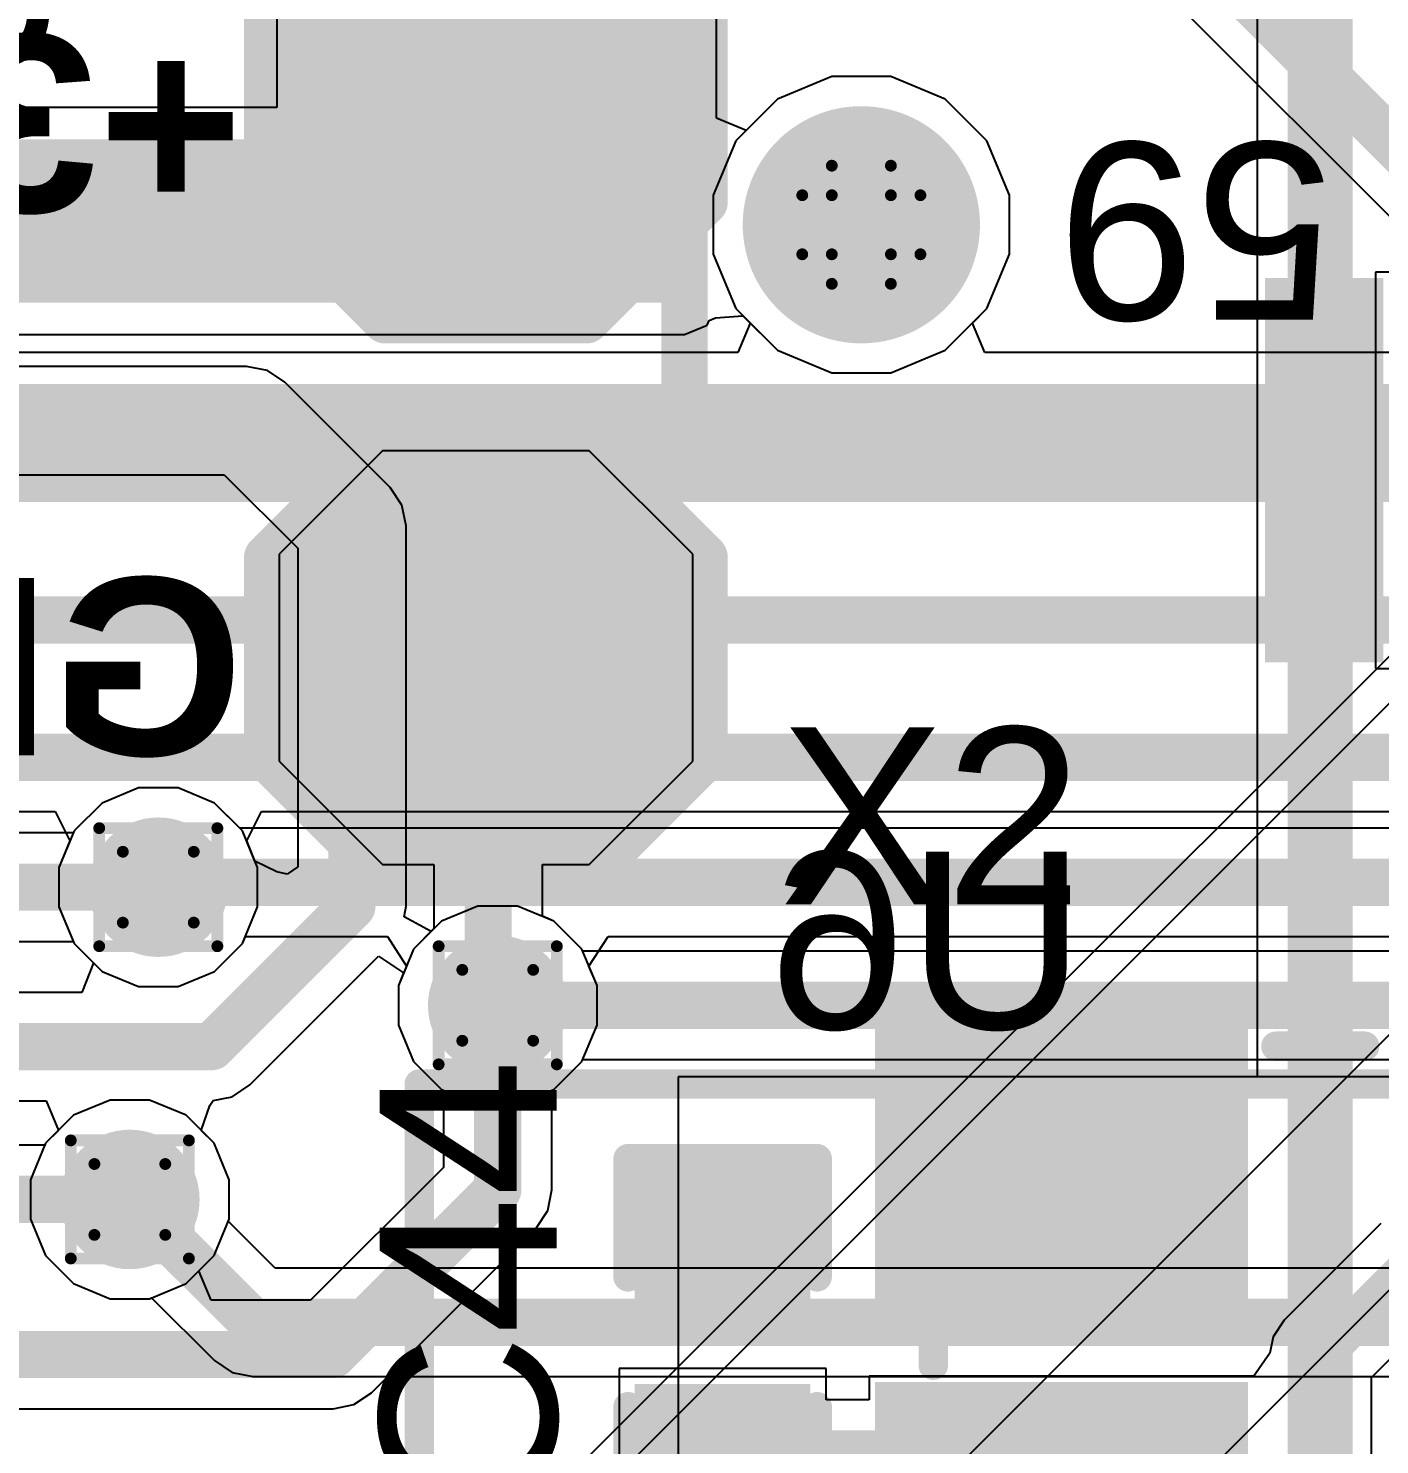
# Model space of a CAD drawing. Header units: inches. Extents: x -22 to 5433, y -13 to 5447.
# Drawn here: x 2.49 to 8.3, y 21.58 to 27.67 of the extents above; entities that cross this region are included whole.
import ezdxf

# ---------------------------------------------------------------- set-up
doc = ezdxf.new("R2010")
doc.units = ezdxf.units.IN
for name, color, linetype in [('Bottom Layer', 5, 'Continuous'), ('Bottom Overlay', 54, 'Continuous'), ('Bottom Paste', 16, 'Continuous'), ('Bottom Solder', 6, 'Continuous'), ('Drill Drawing', 1, 'Continuous'), ('Ground', 16, 'Continuous'), ('Pad Holes', 156, 'Continuous'), ('Power', 76, 'Continuous'), ('Top Layer', 1, 'Continuous'), ('Top Overlay', 2, 'Continuous'), ('Top Paste', 8, 'Continuous'), ('Top Solder', 216, 'Continuous'), ('Via Holes', 16, 'Continuous')]:
    doc.layers.add(name, color=color, linetype=linetype)
doc.styles.add('Arial', font='', dxfattribs={"height": 0.2})
doc.styles.add('Arial_Bold', font='', dxfattribs={"height": 0.2})
doc.styles.get('Arial').set_extended_font_data('Arial')
doc.styles.get('Arial_Bold').set_extended_font_data('Arial', bold=True)

msp = doc.modelspace()

# ---------------------------------------------------------------- hatches: boundary and pattern name
at = {"layer": 'Bottom Layer'}
for points in [[(3.6945, 26.4922), (5.3106, 26.4922), (5.3106, 28.1178), (3.6945, 28.1178)], [(4.0755, 26.5938), (4.8375, 26.5938), (5.2185, 26.9748), (5.2185, 27.7368), (4.8375, 28.1178), (4.0755, 28.1178), (3.6945, 27.7368), (3.6945, 26.9748)], [(0.1581, 26.4922), (5.3106, 26.4922), (5.3106, 27.1939), (0.1581, 27.1939)], [(4.8375, 25.7268), (4.0755, 25.7268), (3.6945, 25.3458), (3.6945, 24.5838), (4.0755, 24.2028), (4.8375, 24.2028), (5.2185, 24.5838), (5.2185, 25.3458)]]:
    msp.add_hatch(color=5, dxfattribs=at).paths.add_polyline_path(points)
h = msp.add_hatch(color=5, dxfattribs=at)
edge = h.paths.add_edge_path()
edge.add_arc((3.048, 23.9776), 0.3, 0, 360)
h = msp.add_hatch(color=5, dxfattribs=at)
edge = h.paths.add_edge_path()
edge.add_arc((4.5073, 23.4696), 0.3, 0, 360)
h = msp.add_hatch(color=5, dxfattribs=at)
edge = h.paths.add_edge_path()
edge.add_arc((2.9256, 22.6346), 0.3, 0, 360)
at = {"layer": 'Bottom Paste'}
for points in [[(4.0755, 26.5938), (4.8375, 26.5938), (5.2185, 26.9748), (5.2185, 27.7368), (4.8375, 28.1178), (4.0755, 28.1178), (3.6945, 27.7368), (3.6945, 26.9748)], [(4.8375, 25.7268), (4.0755, 25.7268), (3.6945, 25.3458), (3.6945, 24.5838), (4.0755, 24.2028), (4.8375, 24.2028), (5.2185, 24.5838), (5.2185, 25.3458)]]:
    msp.add_hatch(color=16, dxfattribs=at).paths.add_polyline_path(points)
at = {"layer": 'Bottom Solder'}
for points in [[(4.0247, 26.4922), (4.8883, 26.4922), (5.3201, 26.924), (5.3201, 27.7876), (4.8883, 28.2194), (4.0247, 28.2194), (3.5929, 27.7876), (3.5929, 26.924)], [(4.8883, 25.8284), (4.0247, 25.8284), (3.5929, 25.3966), (3.5929, 24.533), (4.0247, 24.1012), (4.8883, 24.1012), (5.3201, 24.533), (5.3201, 25.3966)]]:
    msp.add_hatch(color=6, dxfattribs=at).paths.add_polyline_path(points)
h = msp.add_hatch(color=6, dxfattribs=at)
edge = h.paths.add_edge_path()
edge.add_arc((6.0706, 26.8267), 0.1016, 0, 360)
at = {"layer": 'Ground'}
h = msp.add_hatch(color=16, dxfattribs=at)
edge = h.paths.add_edge_path()
edge.add_arc((3.048, 23.9776), 0.3, 0, 360)
h = msp.add_hatch(color=16, dxfattribs=at)
edge = h.paths.add_edge_path()
edge.add_arc((4.5073, 23.4696), 0.3, 0, 360)
h = msp.add_hatch(color=16, dxfattribs=at)
edge = h.paths.add_edge_path()
edge.add_arc((2.9256, 22.6346), 0.3, 0, 360)
at = {"layer": 'Pad Holes'}
h = msp.add_hatch(color=7, dxfattribs=at)
edge = h.paths.add_edge_path()
edge.add_arc((6.0706, 26.8267), 0.51, 0, 360)
at = {"layer": 'Power'}
h = msp.add_hatch(color=76, dxfattribs=at)
edge = h.paths.add_edge_path()
edge.add_arc((3.048, 23.9776), 0.3, 0, 360)
h = msp.add_hatch(color=76, dxfattribs=at)
edge = h.paths.add_edge_path()
edge.add_arc((4.5073, 23.4696), 0.3, 0, 360)
h = msp.add_hatch(color=76, dxfattribs=at)
edge = h.paths.add_edge_path()
edge.add_arc((2.9256, 22.6346), 0.3, 0, 360)
at = {"layer": 'Top Layer'}
for points in [[(8.2131, 25.0457), (7.9081, 25.0457), (7.9081, 26.4957), (8.2131, 26.4957)], [(7.631, 22.2481), (6.231, 22.2481), (6.231, 23.4481), (7.631, 23.4481)], [(5.1567, 22.7209), (5.7917, 22.7209), (5.7917, 22.2637), (5.1567, 22.2637)], [(5.1567, 21.7811), (5.7917, 21.7811), (5.7917, 21.3239), (5.1567, 21.3239)], [(7.631, 20.5481), (6.231, 20.5481), (6.231, 21.7481), (7.631, 21.7481)]]:
    msp.add_hatch(color=1, dxfattribs=at).paths.add_polyline_path(points)
h = msp.add_hatch(color=1, dxfattribs=at)
edge = h.paths.add_edge_path()
edge.add_arc((3.048, 23.9776), 0.3, 0, 360)
h = msp.add_hatch(color=1, dxfattribs=at)
edge = h.paths.add_edge_path()
edge.add_arc((4.5073, 23.4696), 0.3, 0, 360)
h = msp.add_hatch(color=1, dxfattribs=at)
edge = h.paths.add_edge_path()
edge.add_arc((2.9256, 22.6346), 0.3, 0, 360)
at = {"layer": 'Top Paste'}
for points in [[(8.2131, 25.0457), (7.9081, 25.0457), (7.9081, 26.4957), (8.2131, 26.4957)], [(7.631, 22.2481), (6.231, 22.2481), (6.231, 23.4481), (7.631, 23.4481)], [(5.1567, 22.7209), (5.7917, 22.7209), (5.7917, 22.2637), (5.1567, 22.2637)], [(5.1567, 21.7811), (5.7917, 21.7811), (5.7917, 21.3239), (5.1567, 21.3239)], [(7.631, 20.5481), (6.231, 20.5481), (6.231, 21.7481), (7.631, 21.7481)]]:
    msp.add_hatch(color=8, dxfattribs=at).paths.add_polyline_path(points)
at = {"layer": 'Top Solder'}
h = msp.add_hatch(color=216, dxfattribs=at)
edge = h.paths.add_edge_path()
edge.add_arc((6.0706, 26.8267), 0.1016, 0, 360)
for points in [[(8.3147, 24.9441), (7.8065, 24.9441), (7.8065, 26.5973), (8.3147, 26.5973)], [(7.7326, 22.1465), (6.1294, 22.1465), (6.1294, 23.5497), (7.7326, 23.5497)], [(5.0967, 22.7809), (5.8517, 22.7809), (5.8517, 22.2037), (5.0967, 22.2037)], [(5.0967, 21.8411), (5.8517, 21.8411), (5.8517, 21.2639), (5.0967, 21.2639)], [(7.7326, 20.4465), (6.1294, 20.4465), (6.1294, 21.8497), (7.7326, 21.8497)]]:
    msp.add_hatch(color=216, dxfattribs=at).paths.add_polyline_path(points)
at = {"layer": 'Via Holes'}
h = msp.add_hatch(color=7, dxfattribs=at)
edge = h.paths.add_edge_path()
edge.add_arc((3.048, 23.9776), 0.15, 0, 360)
h = msp.add_hatch(color=7, dxfattribs=at)
edge = h.paths.add_edge_path()
edge.add_arc((4.5073, 23.4696), 0.15, 0, 360)
h = msp.add_hatch(color=7, dxfattribs=at)
edge = h.paths.add_edge_path()
edge.add_arc((2.9256, 22.6346), 0.15, 0, 360)

# ---------------------------------------------------------------- linework, layer by layer
at = {"layer": 'Bottom Layer'}
for p, q in [((3.557, 28.1178), (3.557, 27.3314)), ((5.4481, 27.2847), (5.4481, 28.1178)), ((7.7719, 27.8875), (7.7719, 23.1618)), ((5.9439, 27.4637), (5.7098, 27.3668)), ((6.1973, 27.4637), (5.9439, 27.4637)), ((6.4314, 27.3668), (6.1973, 27.4637)), ((5.7098, 27.3668), (5.5751, 27.2321)), ((6.6106, 27.1876), (6.4314, 27.3668)), ((3.557, 27.3314), (0.1581, 27.3314)), ((5.5751, 27.2321), (5.4481, 27.2847)), ((6.7076, 26.9535), (6.6106, 27.1876)), ((6.7076, 26.7), (6.7076, 26.9535)), ((6.6106, 26.4659), (6.7076, 26.7)), ((6.4314, 26.2867), (6.6106, 26.4659)), ((5.3106, 26.3547), (5.4078, 26.395)), ((5.4078, 26.395), (5.4159, 26.4146)), ((5.4159, 26.4146), (5.4433, 26.4269)), ((5.4433, 26.4269), (5.5617, 26.4348)), ((5.5617, 26.4348), (5.7098, 26.2867)), ((0.1581, 26.3547), (5.3106, 26.3547)), ((5.7098, 26.2867), (5.9439, 26.1897)), ((6.1973, 26.1897), (6.4314, 26.2867)), ((5.9439, 26.1897), (6.1973, 26.1897)), ((4.012, 25.8538), (3.5675, 25.4093)), ((4.901, 25.8538), (4.012, 25.8538)), ((5.3455, 25.4093), (4.901, 25.8538)), ((3.5675, 25.4093), (3.5675, 24.5203)), ((5.3455, 24.5203), (5.3455, 25.4093)), ((3.5675, 24.5203), (4.012, 24.0758)), ((4.901, 24.0758), (5.3455, 24.5203)), ((2.9631, 24.4046), (2.8061, 24.3396)), ((3.1329, 24.4046), (2.9631, 24.4046)), ((3.2899, 24.3396), (3.1329, 24.4046)), ((2.8061, 24.3396), (2.686, 24.2195)), ((3.41, 24.2195), (3.2899, 24.3396)), ((2.686, 24.2195), (2.621, 24.0625)), ((3.475, 24.0625), (3.41, 24.2195)), ((2.621, 24.0625), (2.621, 23.8927)), ((3.475, 23.8927), (3.475, 24.0625)), ((4.012, 24.0758), (4.2331, 24.0758)), ((4.2331, 24.0758), (4.2331, 23.7993)), ((4.6992, 23.8523), (4.6992, 24.0758)), ((4.6992, 24.0758), (4.901, 24.0758)), ((2.621, 23.8927), (2.686, 23.7357)), ((3.41, 23.7357), (3.475, 23.8927)), ((4.7491, 23.8316), (4.6992, 23.8523)), ((4.8693, 23.7115), (4.7491, 23.8316)), ((4.2331, 23.7993), (4.1453, 23.7115)), ((2.686, 23.7357), (2.8061, 23.6156)), ((3.2899, 23.6156), (3.41, 23.7357)), ((4.1453, 23.7115), (4.0803, 23.5545)), ((4.9343, 23.5545), (4.8693, 23.7115)), ((2.8061, 23.6156), (2.9631, 23.5506)), ((3.1329, 23.5506), (3.2899, 23.6156)), ((2.9631, 23.5506), (3.1329, 23.5506)), ((4.0803, 23.5545), (4.0803, 23.3847)), ((4.9343, 23.3847), (4.9343, 23.5545)), ((4.0803, 23.3847), (4.1453, 23.2277)), ((4.8693, 23.2277), (4.9343, 23.3847)), ((4.1453, 23.2277), (4.2654, 23.1076)), ((4.7491, 23.1076), (4.8693, 23.2277)), ((5.2837, 23.1618), (5.2837, 5.3309)), ((30.0737, 23.1618), (5.2837, 23.1618)), ((5.2837, 23.1618), (5.2837, 23.1618)), ((7.7719, 23.1618), (5.2837, 23.1618)), ((5.2837, 23.1618), (5.2837, 19.9079)), ((4.2654, 23.1076), (4.2742, 23.104)), ((4.2742, 23.104), (4.2742, 22.7723)), ((4.7403, 23.104), (4.7491, 23.1076)), ((4.7403, 22.6758), (4.7403, 23.104)), ((2.8406, 23.0616), (2.6837, 22.9966)), ((3.0105, 23.0616), (2.8406, 23.0616)), ((3.1674, 22.9966), (3.0105, 23.0616)), ((2.6837, 22.9966), (2.5636, 22.8765)), ((3.2875, 22.8765), (3.1674, 22.9966)), ((2.5599, 22.8677), (-0.089, 22.8677)), ((2.5636, 22.8765), (2.5599, 22.8677)), ((3.3526, 22.7196), (3.2875, 22.8765)), ((4.2742, 22.7723), (3.7026, 22.2007)), ((3.3526, 22.5497), (3.3526, 22.7196)), ((4.7226, 22.5866), (4.7403, 22.6758)), ((3.2875, 22.3928), (3.3526, 22.5497)), ((4.6721, 22.5109), (4.7226, 22.5866)), ((3.964, 21.8028), (4.6721, 22.5109)), ((3.2225, 22.3277), (3.2875, 22.3928)), ((3.2751, 22.2007), (3.2225, 22.3277)), ((3.7026, 22.2007), (3.2751, 22.2007)), ((3.7992, 21.7346), (3.8884, 21.7523)), ((3.8884, 21.7523), (3.964, 21.8028)), ((-0.1925, 21.7346), (3.7992, 21.7346))]:
    msp.add_line(p, q, dxfattribs=at)
for points in [[(8.0438, 18.2523, 0.2794, 0.2794, 0), (8.0438, 28.0001, 0.2794, 0.2794, 0)], [(4.4565, 24.5838, 0.2032, 0.2032, 0), (4.4565, 25.3966, 0.2032, 0.2032, 0)], [(4.4565, 24.5838, 0.2032, 0.2032, 0), (4.4661, 24.5742, 0.2032, 0.2032, 0)], [(4.4661, 23.5107, 0.2032, 0.2032, 0), (4.4661, 24.5742, 0.2032, 0.2032, 0)], [(4.4661, 23.5107, 0.2032, 0.2032, 0), (4.5073, 23.4696, 0.2032, 0.2032, 0)], [(4.5073, 22.6758, 0.2032, 0.2032, 0), (4.5073, 23.4696, 0.2032, 0.2032, 0)], [(-0.089, 22.6346, 0.2032, 0.2032, 0), (2.9256, 22.6346, 0.2032, 0.2032, 0)], [(3.7992, 21.9676, 0.2032, 0.2032, 0), (4.5073, 22.6758, 0.2032, 0.2032, 0)], [(-0.289, 21.9676, 0.2032, 0.2032, 0), (3.7992, 21.9676, 0.2032, 0.2032, 0)]]:
    msp.add_lwpolyline(points, format="xyseb", dxfattribs=at)
for points in [[(4.4057, 25.3966, 0.1016, 0.1016, 1), (4.5073, 25.3966, 0.1016, 0.1016, 1)], [(4.4057, 24.5838, 0.1016, 0.1016, 1), (4.5073, 24.5838, 0.1016, 0.1016, 1)], [(4.4057, 24.5838, 0.1016, 0.1016, 1), (4.5073, 24.5838, 0.1016, 0.1016, 1)], [(4.4153, 24.5742, 0.1016, 0.1016, 1), (4.5169, 24.5742, 0.1016, 0.1016, 1)], [(4.4153, 24.5742, 0.1016, 0.1016, 1), (4.5169, 24.5742, 0.1016, 0.1016, 1)], [(4.4153, 23.5107, 0.1016, 0.1016, 1), (4.5169, 23.5107, 0.1016, 0.1016, 1)], [(4.4153, 23.5107, 0.1016, 0.1016, 1), (4.5169, 23.5107, 0.1016, 0.1016, 1)], [(4.4565, 23.4696, 0.1016, 0.1016, 1), (4.5581, 23.4696, 0.1016, 0.1016, 1)], [(4.4565, 23.4696, 0.1016, 0.1016, 1), (4.5581, 23.4696, 0.1016, 0.1016, 1)], [(2.8748, 22.6346, 0.1016, 0.1016, 1), (2.9764, 22.6346, 0.1016, 0.1016, 1)], [(4.4565, 22.6758, 0.1016, 0.1016, 1), (4.5581, 22.6758, 0.1016, 0.1016, 1)], [(4.4565, 22.6758, 0.1016, 0.1016, 1), (4.5581, 22.6758, 0.1016, 0.1016, 1)], [(3.7484, 21.9676, 0.1016, 0.1016, 1), (3.85, 21.9676, 0.1016, 0.1016, 1)], [(3.7484, 21.9676, 0.1016, 0.1016, 1), (3.85, 21.9676, 0.1016, 0.1016, 1)]]:
    msp.add_lwpolyline(points, format="xyseb", close=True, dxfattribs=at)
at = {"layer": 'Bottom Overlay'}
for points in [[(3.5167, 26.924, 0.2, 0.2, 0), (3.5167, 27.7876, 0.2, 0.2, 0)], [(5.3963, 26.924, 0.2, 0.2, 0), (5.3963, 27.7876, 0.2, 0.2, 0)], [(3.5167, 26.924, 0.2, 0.2, 0), (4.0247, 26.416, 0.2, 0.2, 0)], [(4.8883, 26.416, 0.2, 0.2, 0), (5.3963, 26.924, 0.2, 0.2, 0)], [(4.0247, 26.416, 0.2, 0.2, 0), (4.8883, 26.416, 0.2, 0.2, 0)], [(3.5167, 25.3966, 0.2, 0.2, 0), (4.0247, 25.9046, 0.2, 0.2, 0)], [(4.0247, 25.9046, 0.2, 0.2, 0), (4.8883, 25.9046, 0.2, 0.2, 0)], [(4.8883, 25.9046, 0.2, 0.2, 0), (5.3963, 25.3966, 0.2, 0.2, 0)], [(3.5167, 24.533, 0.2, 0.2, 0), (3.5167, 25.3966, 0.2, 0.2, 0)], [(5.3963, 24.533, 0.2, 0.2, 0), (5.3963, 25.3966, 0.2, 0.2, 0)], [(3.5167, 24.533, 0.2, 0.2, 0), (4.0247, 24.025, 0.2, 0.2, 0)], [(4.8883, 24.025, 0.2, 0.2, 0), (5.3963, 24.533, 0.2, 0.2, 0)], [(4.0247, 24.025, 0.2, 0.2, 0), (4.8883, 24.025, 0.2, 0.2, 0)], [(4.1702, 21.0767, 0.127, 0.127, 0), (4.1702, 23.1309, 0.127, 0.127, 0)], [(4.1702, 23.1309, 0.127, 0.127, 0), (31.1702, 23.1309, 0.127, 0.127, 0)]]:
    msp.add_lwpolyline(points, format="xyseb", dxfattribs=at)
for points in [[(3.4667, 26.924, 0.1, 0.1, 1), (3.5667, 26.924, 0.1, 0.1, 1)], [(3.4667, 26.924, 0.1, 0.1, 1), (3.5667, 26.924, 0.1, 0.1, 1)], [(5.3463, 26.924, 0.1, 0.1, 1), (5.4463, 26.924, 0.1, 0.1, 1)], [(5.3463, 26.924, 0.1, 0.1, 1), (5.4463, 26.924, 0.1, 0.1, 1)], [(3.9747, 26.416, 0.1, 0.1, 1), (4.0747, 26.416, 0.1, 0.1, 1)], [(3.9747, 26.416, 0.1, 0.1, 1), (4.0747, 26.416, 0.1, 0.1, 1)], [(4.8383, 26.416, 0.1, 0.1, 1), (4.9383, 26.416, 0.1, 0.1, 1)], [(4.8383, 26.416, 0.1, 0.1, 1), (4.9383, 26.416, 0.1, 0.1, 1)], [(3.9747, 25.9046, 0.1, 0.1, 1), (4.0747, 25.9046, 0.1, 0.1, 1)], [(3.9747, 25.9046, 0.1, 0.1, 1), (4.0747, 25.9046, 0.1, 0.1, 1)], [(4.8383, 25.9046, 0.1, 0.1, 1), (4.9383, 25.9046, 0.1, 0.1, 1)], [(4.8383, 25.9046, 0.1, 0.1, 1), (4.9383, 25.9046, 0.1, 0.1, 1)], [(3.4667, 25.3966, 0.1, 0.1, 1), (3.5667, 25.3966, 0.1, 0.1, 1)], [(3.4667, 25.3966, 0.1, 0.1, 1), (3.5667, 25.3966, 0.1, 0.1, 1)], [(5.3463, 25.3966, 0.1, 0.1, 1), (5.4463, 25.3966, 0.1, 0.1, 1)], [(5.3463, 25.3966, 0.1, 0.1, 1), (5.4463, 25.3966, 0.1, 0.1, 1)], [(3.4667, 24.533, 0.1, 0.1, 1), (3.5667, 24.533, 0.1, 0.1, 1)], [(3.4667, 24.533, 0.1, 0.1, 1), (3.5667, 24.533, 0.1, 0.1, 1)], [(5.3463, 24.533, 0.1, 0.1, 1), (5.4463, 24.533, 0.1, 0.1, 1)], [(5.3463, 24.533, 0.1, 0.1, 1), (5.4463, 24.533, 0.1, 0.1, 1)], [(3.9747, 24.025, 0.1, 0.1, 1), (4.0747, 24.025, 0.1, 0.1, 1)], [(3.9747, 24.025, 0.1, 0.1, 1), (4.0747, 24.025, 0.1, 0.1, 1)], [(4.8383, 24.025, 0.1, 0.1, 1), (4.9383, 24.025, 0.1, 0.1, 1)], [(4.8383, 24.025, 0.1, 0.1, 1), (4.9383, 24.025, 0.1, 0.1, 1)], [(4.1384, 23.1309, 0.0635, 0.0635, 1), (4.2019, 23.1309, 0.0635, 0.0635, 1)], [(4.1384, 23.1309, 0.0635, 0.0635, 1), (4.2019, 23.1309, 0.0635, 0.0635, 1)]]:
    msp.add_lwpolyline(points, format="xyseb", close=True, dxfattribs=at)
at = {"layer": 'Bottom Solder'}
for p in [(-5.5852, 10.8458), (-5.2385, 11.397), (-3.6162, 11.3878), (-3.0662, 10.8378)]:
    msp.add_line(p, (5432.8521, 5447.4931), dxfattribs=at)
at = {"layer": 'Drill Drawing'}
for points in [[(5.9436, 26.9537, 0.0508, 0.0508, 0), (5.9436, 27.0807, 0.0508, 0.0508, 0)], [(5.9436, 27.0807, 0.0508, 0.0508, 0), (6.1976, 27.0807, 0.0508, 0.0508, 0)], [(6.1976, 26.9537, 0.0508, 0.0508, 0), (6.1976, 27.0807, 0.0508, 0.0508, 0)], [(5.8166, 26.6997, 0.0508, 0.0508, 0), (5.8166, 26.9537, 0.0508, 0.0508, 0)], [(5.8166, 26.9537, 0.0508, 0.0508, 0), (5.9436, 26.9537, 0.0508, 0.0508, 0)], [(6.1976, 26.9537, 0.0508, 0.0508, 0), (6.3246, 26.9537, 0.0508, 0.0508, 0)], [(6.3246, 26.6997, 0.0508, 0.0508, 0), (6.3246, 26.9537, 0.0508, 0.0508, 0)], [(5.8166, 26.6997, 0.0508, 0.0508, 0), (5.9436, 26.6997, 0.0508, 0.0508, 0)], [(5.9436, 26.5727, 0.0508, 0.0508, 0), (5.9436, 26.6997, 0.0508, 0.0508, 0)], [(6.1976, 26.6997, 0.0508, 0.0508, 0), (6.3246, 26.6997, 0.0508, 0.0508, 0)], [(6.1976, 26.5727, 0.0508, 0.0508, 0), (6.1976, 26.6997, 0.0508, 0.0508, 0)], [(5.9436, 26.5727, 0.0508, 0.0508, 0), (6.1976, 26.5727, 0.0508, 0.0508, 0)], [(2.794, 24.2316, 0.0508, 0.0508, 0), (3.302, 24.2316, 0.0508, 0.0508, 0)], [(2.794, 23.7236, 0.0508, 0.0508, 0), (2.794, 24.2316, 0.0508, 0.0508, 0)], [(3.302, 23.7236, 0.0508, 0.0508, 0), (3.302, 24.2316, 0.0508, 0.0508, 0)], [(2.8956, 24.13, 0.0508, 0.0508, 0), (3.2004, 24.13, 0.0508, 0.0508, 0)], [(2.8956, 23.8252, 0.0508, 0.0508, 0), (2.8956, 24.13, 0.0508, 0.0508, 0)], [(3.2004, 23.8252, 0.0508, 0.0508, 0), (3.2004, 24.13, 0.0508, 0.0508, 0)], [(2.8956, 23.8252, 0.0508, 0.0508, 0), (3.2004, 23.8252, 0.0508, 0.0508, 0)], [(2.794, 23.7236, 0.0508, 0.0508, 0), (3.302, 23.7236, 0.0508, 0.0508, 0)], [(4.2533, 23.7236, 0.0508, 0.0508, 0), (4.7613, 23.7236, 0.0508, 0.0508, 0)], [(4.2533, 23.2156, 0.0508, 0.0508, 0), (4.2533, 23.7236, 0.0508, 0.0508, 0)], [(4.7613, 23.2156, 0.0508, 0.0508, 0), (4.7613, 23.7236, 0.0508, 0.0508, 0)], [(4.3549, 23.622, 0.0508, 0.0508, 0), (4.6597, 23.622, 0.0508, 0.0508, 0)], [(4.3549, 23.3172, 0.0508, 0.0508, 0), (4.3549, 23.622, 0.0508, 0.0508, 0)], [(4.6597, 23.3172, 0.0508, 0.0508, 0), (4.6597, 23.622, 0.0508, 0.0508, 0)], [(4.3549, 23.3172, 0.0508, 0.0508, 0), (4.6597, 23.3172, 0.0508, 0.0508, 0)], [(4.2533, 23.2156, 0.0508, 0.0508, 0), (4.7613, 23.2156, 0.0508, 0.0508, 0)], [(2.6716, 22.8886, 0.0508, 0.0508, 0), (3.1796, 22.8886, 0.0508, 0.0508, 0)], [(2.6716, 22.3806, 0.0508, 0.0508, 0), (2.6716, 22.8886, 0.0508, 0.0508, 0)], [(3.1796, 22.3806, 0.0508, 0.0508, 0), (3.1796, 22.8886, 0.0508, 0.0508, 0)], [(2.7732, 22.787, 0.0508, 0.0508, 0), (3.078, 22.787, 0.0508, 0.0508, 0)], [(2.7732, 22.4822, 0.0508, 0.0508, 0), (2.7732, 22.787, 0.0508, 0.0508, 0)], [(3.078, 22.4822, 0.0508, 0.0508, 0), (3.078, 22.787, 0.0508, 0.0508, 0)], [(2.7732, 22.4822, 0.0508, 0.0508, 0), (3.078, 22.4822, 0.0508, 0.0508, 0)], [(2.6716, 22.3806, 0.0508, 0.0508, 0), (3.1796, 22.3806, 0.0508, 0.0508, 0)]]:
    msp.add_lwpolyline(points, format="xyseb", dxfattribs=at)
for points in [[(5.9309, 27.0807, 0.0254, 0.0254, 1), (5.9563, 27.0807, 0.0254, 0.0254, 1)], [(5.9309, 27.0807, 0.0254, 0.0254, 1), (5.9563, 27.0807, 0.0254, 0.0254, 1)], [(6.1849, 27.0807, 0.0254, 0.0254, 1), (6.2103, 27.0807, 0.0254, 0.0254, 1)], [(6.1849, 27.0807, 0.0254, 0.0254, 1), (6.2103, 27.0807, 0.0254, 0.0254, 1)], [(5.8039, 26.9537, 0.0254, 0.0254, 1), (5.8293, 26.9537, 0.0254, 0.0254, 1)], [(5.8039, 26.9537, 0.0254, 0.0254, 1), (5.8293, 26.9537, 0.0254, 0.0254, 1)], [(5.9309, 26.9537, 0.0254, 0.0254, 1), (5.9563, 26.9537, 0.0254, 0.0254, 1)], [(5.9309, 26.9537, 0.0254, 0.0254, 1), (5.9563, 26.9537, 0.0254, 0.0254, 1)], [(6.1849, 26.9537, 0.0254, 0.0254, 1), (6.2103, 26.9537, 0.0254, 0.0254, 1)], [(6.1849, 26.9537, 0.0254, 0.0254, 1), (6.2103, 26.9537, 0.0254, 0.0254, 1)], [(6.3119, 26.9537, 0.0254, 0.0254, 1), (6.3373, 26.9537, 0.0254, 0.0254, 1)], [(6.3119, 26.9537, 0.0254, 0.0254, 1), (6.3373, 26.9537, 0.0254, 0.0254, 1)], [(5.8039, 26.6997, 0.0254, 0.0254, 1), (5.8293, 26.6997, 0.0254, 0.0254, 1)], [(5.8039, 26.6997, 0.0254, 0.0254, 1), (5.8293, 26.6997, 0.0254, 0.0254, 1)], [(5.9309, 26.6997, 0.0254, 0.0254, 1), (5.9563, 26.6997, 0.0254, 0.0254, 1)], [(5.9309, 26.6997, 0.0254, 0.0254, 1), (5.9563, 26.6997, 0.0254, 0.0254, 1)], [(6.1849, 26.6997, 0.0254, 0.0254, 1), (6.2103, 26.6997, 0.0254, 0.0254, 1)], [(6.1849, 26.6997, 0.0254, 0.0254, 1), (6.2103, 26.6997, 0.0254, 0.0254, 1)], [(6.3119, 26.6997, 0.0254, 0.0254, 1), (6.3373, 26.6997, 0.0254, 0.0254, 1)], [(6.3119, 26.6997, 0.0254, 0.0254, 1), (6.3373, 26.6997, 0.0254, 0.0254, 1)], [(5.9309, 26.5727, 0.0254, 0.0254, 1), (5.9563, 26.5727, 0.0254, 0.0254, 1)], [(5.9309, 26.5727, 0.0254, 0.0254, 1), (5.9563, 26.5727, 0.0254, 0.0254, 1)], [(6.1849, 26.5727, 0.0254, 0.0254, 1), (6.2103, 26.5727, 0.0254, 0.0254, 1)], [(6.1849, 26.5727, 0.0254, 0.0254, 1), (6.2103, 26.5727, 0.0254, 0.0254, 1)], [(2.7813, 24.2316, 0.0254, 0.0254, 1), (2.8067, 24.2316, 0.0254, 0.0254, 1)], [(2.7813, 24.2316, 0.0254, 0.0254, 1), (2.8067, 24.2316, 0.0254, 0.0254, 1)], [(3.2893, 24.2316, 0.0254, 0.0254, 1), (3.3147, 24.2316, 0.0254, 0.0254, 1)], [(3.2893, 24.2316, 0.0254, 0.0254, 1), (3.3147, 24.2316, 0.0254, 0.0254, 1)], [(2.8829, 24.13, 0.0254, 0.0254, 1), (2.9083, 24.13, 0.0254, 0.0254, 1)], [(2.8829, 24.13, 0.0254, 0.0254, 1), (2.9083, 24.13, 0.0254, 0.0254, 1)], [(3.1877, 24.13, 0.0254, 0.0254, 1), (3.2131, 24.13, 0.0254, 0.0254, 1)], [(3.1877, 24.13, 0.0254, 0.0254, 1), (3.2131, 24.13, 0.0254, 0.0254, 1)], [(2.8829, 23.8252, 0.0254, 0.0254, 1), (2.9083, 23.8252, 0.0254, 0.0254, 1)], [(2.8829, 23.8252, 0.0254, 0.0254, 1), (2.9083, 23.8252, 0.0254, 0.0254, 1)], [(3.1877, 23.8252, 0.0254, 0.0254, 1), (3.2131, 23.8252, 0.0254, 0.0254, 1)], [(3.1877, 23.8252, 0.0254, 0.0254, 1), (3.2131, 23.8252, 0.0254, 0.0254, 1)], [(2.7813, 23.7236, 0.0254, 0.0254, 1), (2.8067, 23.7236, 0.0254, 0.0254, 1)], [(2.7813, 23.7236, 0.0254, 0.0254, 1), (2.8067, 23.7236, 0.0254, 0.0254, 1)], [(3.2893, 23.7236, 0.0254, 0.0254, 1), (3.3147, 23.7236, 0.0254, 0.0254, 1)], [(3.2893, 23.7236, 0.0254, 0.0254, 1), (3.3147, 23.7236, 0.0254, 0.0254, 1)], [(4.2406, 23.7236, 0.0254, 0.0254, 1), (4.266, 23.7236, 0.0254, 0.0254, 1)], [(4.2406, 23.7236, 0.0254, 0.0254, 1), (4.266, 23.7236, 0.0254, 0.0254, 1)], [(4.7486, 23.7236, 0.0254, 0.0254, 1), (4.774, 23.7236, 0.0254, 0.0254, 1)], [(4.7486, 23.7236, 0.0254, 0.0254, 1), (4.774, 23.7236, 0.0254, 0.0254, 1)], [(4.3422, 23.622, 0.0254, 0.0254, 1), (4.3676, 23.622, 0.0254, 0.0254, 1)], [(4.3422, 23.622, 0.0254, 0.0254, 1), (4.3676, 23.622, 0.0254, 0.0254, 1)], [(4.647, 23.622, 0.0254, 0.0254, 1), (4.6724, 23.622, 0.0254, 0.0254, 1)], [(4.647, 23.622, 0.0254, 0.0254, 1), (4.6724, 23.622, 0.0254, 0.0254, 1)], [(4.3422, 23.3172, 0.0254, 0.0254, 1), (4.3676, 23.3172, 0.0254, 0.0254, 1)], [(4.3422, 23.3172, 0.0254, 0.0254, 1), (4.3676, 23.3172, 0.0254, 0.0254, 1)], [(4.647, 23.3172, 0.0254, 0.0254, 1), (4.6724, 23.3172, 0.0254, 0.0254, 1)], [(4.647, 23.3172, 0.0254, 0.0254, 1), (4.6724, 23.3172, 0.0254, 0.0254, 1)], [(4.2406, 23.2156, 0.0254, 0.0254, 1), (4.266, 23.2156, 0.0254, 0.0254, 1)], [(4.2406, 23.2156, 0.0254, 0.0254, 1), (4.266, 23.2156, 0.0254, 0.0254, 1)], [(4.7486, 23.2156, 0.0254, 0.0254, 1), (4.774, 23.2156, 0.0254, 0.0254, 1)], [(4.7486, 23.2156, 0.0254, 0.0254, 1), (4.774, 23.2156, 0.0254, 0.0254, 1)], [(2.6589, 22.8886, 0.0254, 0.0254, 1), (2.6843, 22.8886, 0.0254, 0.0254, 1)], [(2.6589, 22.8886, 0.0254, 0.0254, 1), (2.6843, 22.8886, 0.0254, 0.0254, 1)], [(3.1669, 22.8886, 0.0254, 0.0254, 1), (3.1923, 22.8886, 0.0254, 0.0254, 1)], [(3.1669, 22.8886, 0.0254, 0.0254, 1), (3.1923, 22.8886, 0.0254, 0.0254, 1)], [(2.7605, 22.787, 0.0254, 0.0254, 1), (2.7859, 22.787, 0.0254, 0.0254, 1)], [(2.7605, 22.787, 0.0254, 0.0254, 1), (2.7859, 22.787, 0.0254, 0.0254, 1)], [(3.0653, 22.787, 0.0254, 0.0254, 1), (3.0907, 22.787, 0.0254, 0.0254, 1)], [(3.0653, 22.787, 0.0254, 0.0254, 1), (3.0907, 22.787, 0.0254, 0.0254, 1)], [(2.7605, 22.4822, 0.0254, 0.0254, 1), (2.7859, 22.4822, 0.0254, 0.0254, 1)], [(2.7605, 22.4822, 0.0254, 0.0254, 1), (2.7859, 22.4822, 0.0254, 0.0254, 1)], [(3.0653, 22.4822, 0.0254, 0.0254, 1), (3.0907, 22.4822, 0.0254, 0.0254, 1)], [(3.0653, 22.4822, 0.0254, 0.0254, 1), (3.0907, 22.4822, 0.0254, 0.0254, 1)], [(2.6589, 22.3806, 0.0254, 0.0254, 1), (2.6843, 22.3806, 0.0254, 0.0254, 1)], [(2.6589, 22.3806, 0.0254, 0.0254, 1), (2.6843, 22.3806, 0.0254, 0.0254, 1)], [(3.1669, 22.3806, 0.0254, 0.0254, 1), (3.1923, 22.3806, 0.0254, 0.0254, 1)], [(3.1669, 22.3806, 0.0254, 0.0254, 1), (3.1923, 22.3806, 0.0254, 0.0254, 1)]]:
    msp.add_lwpolyline(points, format="xyseb", close=True, dxfattribs=at)
at = {"layer": 'Ground'}
for p, q in [((4.9639, 30.241), (14.561, 20.6439)), ((5.9439, 27.4637), (5.7098, 27.3668)), ((6.1973, 27.4637), (5.9439, 27.4637)), ((6.4314, 27.3668), (6.1973, 27.4637)), ((5.7098, 27.3668), (5.5306, 27.1876)), ((6.6106, 27.1876), (6.4314, 27.3668)), ((5.5306, 27.1876), (5.4336, 26.9535)), ((6.7076, 26.9535), (6.6106, 27.1876)), ((5.4336, 26.9535), (5.4336, 26.7)), ((6.7076, 26.7), (6.7076, 26.9535)), ((5.4336, 26.7), (5.5306, 26.4659)), ((6.6106, 26.4659), (6.7076, 26.7)), ((5.5306, 26.4659), (5.7098, 26.2867)), ((6.4314, 26.2867), (6.6106, 26.4659)), ((5.7098, 26.2867), (5.9439, 26.1897)), ((6.1973, 26.1897), (6.4314, 26.2867)), ((3.4278, 26.2173), (-1.5291, 26.2173)), ((3.517, 26.1995), (3.4278, 26.2173)), ((3.5926, 26.149), (3.517, 26.1995)), ((4.0451, 25.6965), (3.5926, 26.149)), ((5.9439, 26.1897), (6.1973, 26.1897)), ((-1.6256, 25.7511), (3.3312, 25.7511)), ((3.3312, 25.7511), (3.6472, 25.4351)), ((4.0956, 25.6209), (4.0451, 25.6965)), ((4.1134, 25.5317), (4.0956, 25.6209)), ((4.1134, 23.8955), (4.1134, 25.5317)), ((3.6472, 25.4351), (3.6472, 24.0656)), ((2.9631, 24.4046), (2.8061, 24.3396)), ((3.1329, 24.4046), (2.9631, 24.4046)), ((3.2899, 24.3396), (3.1329, 24.4046)), ((2.8061, 24.3396), (2.686, 24.2195)), ((3.41, 24.2195), (3.2899, 24.3396)), ((2.6824, 24.2107), (-1.2445, 24.2107)), ((2.686, 24.2195), (2.6824, 24.2107)), ((3.4636, 24.09), (3.41, 24.2195)), ((3.5575, 24.0434), (3.4636, 24.09)), ((3.6472, 24.0656), (3.602, 24.0331)), ((3.602, 24.0331), (3.5575, 24.0434)), ((4.1044, 23.8502), (4.1134, 23.8955)), ((4.4223, 23.8966), (4.2654, 23.8316)), ((4.5922, 23.8966), (4.4223, 23.8966)), ((4.7491, 23.8316), (4.5922, 23.8966)), ((4.2214, 23.7876), (4.1044, 23.8502)), ((4.2654, 23.8316), (4.2214, 23.7876)), ((4.8693, 23.7115), (4.7491, 23.8316)), ((-1.148, 23.7445), (2.6824, 23.7445)), ((2.6824, 23.7445), (2.686, 23.7357)), ((2.686, 23.7357), (2.7699, 23.6519)), ((4.9343, 23.5545), (4.8693, 23.7115)), ((2.7699, 23.6519), (2.7186, 23.5249)), ((3.4414, 23.127), (3.995, 23.6806)), ((3.995, 23.6806), (4.1027, 23.6087)), ((4.1027, 23.6087), (4.0803, 23.5545)), ((2.7186, 23.5249), (2.0567, 23.5249)), ((4.0803, 23.5545), (4.0803, 23.3847)), ((4.9343, 23.3847), (4.9343, 23.5545)), ((4.0803, 23.3847), (4.1453, 23.2277)), ((4.8693, 23.2277), (4.9343, 23.3847)), ((4.1453, 23.2277), (4.2654, 23.1076)), ((4.7491, 23.1076), (4.8693, 23.2277)), ((3.3658, 23.0765), (3.4414, 23.127)), ((4.2654, 23.1076), (4.4223, 23.0426)), ((4.5922, 23.0426), (4.7491, 23.1076)), ((2.1532, 23.0587), (2.5662, 23.0587)), ((2.5662, 23.0587), (2.6188, 22.9317)), ((3.2323, 22.9317), (3.2698, 23.0393)), ((3.2698, 23.0393), (3.2836, 23.0601)), ((3.2836, 23.0601), (3.3658, 23.0765)), ((4.4223, 23.0426), (4.5922, 23.0426)), ((2.6188, 22.9317), (2.5636, 22.8765)), ((3.2875, 22.8765), (3.2323, 22.9317)), ((2.5636, 22.8765), (2.4986, 22.7196)), ((3.3526, 22.7196), (3.2875, 22.8765)), ((2.4986, 22.7196), (2.4986, 22.5497)), ((3.3526, 22.5497), (3.3526, 22.7196)), ((2.4986, 22.5497), (2.5636, 22.3928)), ((3.2875, 22.3928), (3.3526, 22.5497)), ((2.5636, 22.3928), (2.6837, 22.2726)), ((3.1674, 22.2726), (3.2875, 22.3928)), ((2.6837, 22.2726), (2.8406, 22.2076)), ((3.0105, 22.2076), (3.1674, 22.2726)), ((2.8406, 22.2076), (3.0105, 22.2076))]:
    msp.add_line(p, q, dxfattribs=at)
for points in [[(4.8006, 30.734, 0.2032, 0.2032, 0), (14.7259, 20.8087, 0.2032, 0.2032, 0)], [(-1.6256, 25.9842, 0.2032, 0.2032, 0), (3.4278, 25.9842, 0.2032, 0.2032, 0)], [(3.4278, 25.9842, 0.2032, 0.2032, 0), (3.8803, 25.5317, 0.2032, 0.2032, 0)], [(3.8803, 23.8955, 0.2032, 0.2032, 0), (3.8803, 25.5317, 0.2032, 0.2032, 0)], [(-1.2445, 23.9776, 0.2032, 0.2032, 0), (3.048, 23.9776, 0.2032, 0.2032, 0)], [(3.2766, 23.2918, 0.2032, 0.2032, 0), (3.8803, 23.8955, 0.2032, 0.2032, 0)], [(2.0567, 23.2918, 0.2032, 0.2032, 0), (3.2766, 23.2918, 0.2032, 0.2032, 0)]]:
    msp.add_lwpolyline(points, format="xyseb", dxfattribs=at)
for points in [[(3.377, 25.9842, 0.1016, 0.1016, 1), (3.4786, 25.9842, 0.1016, 0.1016, 1)], [(3.377, 25.9842, 0.1016, 0.1016, 1), (3.4786, 25.9842, 0.1016, 0.1016, 1)], [(3.8295, 25.5317, 0.1016, 0.1016, 1), (3.9311, 25.5317, 0.1016, 0.1016, 1)], [(3.8295, 25.5317, 0.1016, 0.1016, 1), (3.9311, 25.5317, 0.1016, 0.1016, 1)], [(2.9972, 23.9776, 0.1016, 0.1016, 1), (3.0988, 23.9776, 0.1016, 0.1016, 1)], [(3.8295, 23.8955, 0.1016, 0.1016, 1), (3.9311, 23.8955, 0.1016, 0.1016, 1)], [(3.8295, 23.8955, 0.1016, 0.1016, 1), (3.9311, 23.8955, 0.1016, 0.1016, 1)], [(3.2258, 23.2918, 0.1016, 0.1016, 1), (3.3274, 23.2918, 0.1016, 0.1016, 1)], [(3.2258, 23.2918, 0.1016, 0.1016, 1), (3.3274, 23.2918, 0.1016, 0.1016, 1)]]:
    msp.add_lwpolyline(points, format="xyseb", close=True, dxfattribs=at)
at = {"layer": 'Power'}
for p, q in [((5.9439, 27.4637), (5.7098, 27.3668)), ((6.1973, 27.4637), (5.9439, 27.4637)), ((6.4314, 27.3668), (6.1973, 27.4637)), ((5.7098, 27.3668), (5.5306, 27.1876)), ((6.6106, 27.1876), (6.4314, 27.3668)), ((5.5306, 27.1876), (5.4336, 26.9535)), ((6.7076, 26.9535), (6.6106, 27.1876)), ((5.4336, 26.9535), (5.4336, 26.7)), ((6.7076, 26.7), (6.7076, 26.9535)), ((5.4336, 26.7), (5.5306, 26.4659)), ((6.6106, 26.4659), (6.7076, 26.7)), ((5.5306, 26.4659), (5.5928, 26.4037)), ((6.5484, 26.4037), (6.6106, 26.4659)), ((5.5928, 26.4037), (5.5402, 26.2767)), ((6.601, 26.2767), (6.5484, 26.4037)), ((5.5402, 26.2767), (-2.3589, 26.2767)), ((15.588, 26.2767), (6.601, 26.2767)), ((-2.9624, 24.3033), (2.6039, 24.3033)), ((2.6039, 24.3033), (2.6681, 24.1763)), ((3.4279, 24.1763), (3.4921, 24.3033)), ((3.4921, 24.3033), (14.0895, 24.3033)), ((2.6681, 24.1763), (2.621, 24.0625)), ((3.475, 24.0625), (3.4279, 24.1763)), ((2.621, 24.0625), (2.621, 23.8927)), ((3.475, 23.8927), (3.475, 24.0625)), ((2.621, 23.8927), (2.686, 23.7357)), ((3.41, 23.7357), (3.475, 23.8927)), ((4.4223, 23.8966), (4.2654, 23.8316)), ((4.5922, 23.8966), (4.4223, 23.8966)), ((4.7491, 23.8316), (4.5922, 23.8966)), ((4.2654, 23.8316), (4.1453, 23.7115)), ((4.8693, 23.7115), (4.7491, 23.8316)), ((2.686, 23.7357), (2.8061, 23.6156)), ((3.2899, 23.6156), (3.41, 23.7357)), ((4.1453, 23.7115), (4.0803, 23.5545)), ((4.8729, 23.7027), (4.8693, 23.7115)), ((14.0799, 23.7027), (4.8729, 23.7027)), ((2.8061, 23.6156), (2.9631, 23.5506)), ((3.1329, 23.5506), (3.2899, 23.6156)), ((2.9631, 23.5506), (3.1329, 23.5506)), ((4.0803, 23.5545), (4.0803, 23.3847)), ((4.0803, 23.3847), (4.1453, 23.2277)), ((4.1453, 23.2277), (4.2654, 23.1076)), ((4.7491, 23.1076), (4.8693, 23.2277)), ((4.8693, 23.2277), (4.8729, 23.2365)), ((4.8729, 23.2365), (20.2255, 23.2365)), ((4.2654, 23.1076), (4.4223, 23.0426)), ((4.5922, 23.0426), (4.7491, 23.1076)), ((2.8406, 23.0616), (2.6837, 22.9966)), ((3.0105, 23.0616), (2.8406, 23.0616)), ((3.1674, 22.9966), (3.0105, 23.0616)), ((4.4223, 23.0426), (4.5922, 23.0426)), ((2.6837, 22.9966), (2.5636, 22.8765)), ((3.2875, 22.8765), (3.1674, 22.9966)), ((2.5636, 22.8765), (2.4986, 22.7196)), ((3.3526, 22.7196), (3.2875, 22.8765)), ((2.4986, 22.7196), (2.4986, 22.5497)), ((3.3526, 22.5497), (3.3526, 22.7196)), ((2.4986, 22.5497), (2.5636, 22.3928)), ((3.3489, 22.5409), (3.3526, 22.5497)), ((3.5507, 22.3391), (3.3489, 22.5409)), ((2.5636, 22.3928), (2.6837, 22.2726)), ((20.9433, 22.3391), (3.5507, 22.3391)), ((2.6837, 22.2726), (2.8406, 22.2076)), ((2.8406, 22.2076), (3.0105, 22.2076)), ((3.0105, 22.2076), (3.0193, 22.2113)), ((3.0193, 22.2113), (3.2893, 21.9412)), ((3.2893, 21.9412), (3.365, 21.8907)), ((3.365, 21.8907), (3.4542, 21.873)), ((3.4542, 21.873), (20.8775, 21.873))]:
    msp.add_line(p, q, dxfattribs=at)
for points in [[(-7.6936, 25.8882, 0.508, 0.508, 0), (15.7489, 25.8882, 0.508, 0.508, 0)], [(-8.5544, 25.1269, 0.2032, 0.2032, 0), (15.8333, 25.1269, 0.2032, 0.2032, 0)], [(-8.3974, 24.5364, 0.2032, 0.2032, 0), (16.002, 24.5364, 0.2032, 0.2032, 0)], [(4.5073, 23.4696, 0.2032, 0.2032, 0), (20.322, 23.4696, 0.2032, 0.2032, 0)], [(2.9256, 22.6346, 0.2032, 0.2032, 0), (3.4542, 22.106, 0.2032, 0.2032, 0)], [(3.4542, 22.106, 0.2032, 0.2032, 0), (20.9741, 22.106, 0.2032, 0.2032, 0)]]:
    msp.add_lwpolyline(points, format="xyseb", dxfattribs=at)
for points in [[(4.4565, 23.4696, 0.1016, 0.1016, 1), (4.5581, 23.4696, 0.1016, 0.1016, 1)], [(2.8748, 22.6346, 0.1016, 0.1016, 1), (2.9764, 22.6346, 0.1016, 0.1016, 1)], [(3.4034, 22.106, 0.1016, 0.1016, 1), (3.505, 22.106, 0.1016, 0.1016, 1)], [(3.4034, 22.106, 0.1016, 0.1016, 1), (3.505, 22.106, 0.1016, 0.1016, 1)]]:
    msp.add_lwpolyline(points, format="xyseb", close=True, dxfattribs=at)
at = {"layer": 'Top Layer'}
for p, q in [((5.9439, 27.4637), (5.7098, 27.3668)), ((6.1973, 27.4637), (5.9439, 27.4637)), ((6.4314, 27.3668), (6.1973, 27.4637)), ((5.7098, 27.3668), (5.5306, 27.1876)), ((6.6106, 27.1876), (6.4314, 27.3668)), ((5.5306, 27.1876), (5.4336, 26.9535)), ((6.7076, 26.9535), (6.6106, 27.1876)), ((5.4336, 26.9535), (5.4336, 26.7)), ((6.7076, 26.7), (6.7076, 26.9535)), ((5.4336, 26.7), (5.5306, 26.4659)), ((6.6106, 26.4659), (6.7076, 26.7)), ((10.3275, 26.6227), (8.2811, 26.6227)), ((8.2811, 26.6227), (8.2811, 24.9187)), ((5.5306, 26.4659), (5.7098, 26.2867)), ((6.4314, 26.2867), (6.6106, 26.4659)), ((5.7098, 26.2867), (5.9439, 26.1897)), ((6.1973, 26.1897), (6.4314, 26.2867)), ((5.9439, 26.1897), (6.1973, 26.1897)), ((8.2811, 24.9187), (14.8401, 24.9187)), ((2.9631, 24.4046), (2.8061, 24.3396)), ((3.1329, 24.4046), (2.9631, 24.4046)), ((3.2899, 24.3396), (3.1329, 24.4046)), ((2.8061, 24.3396), (2.686, 24.2195)), ((3.3982, 24.2313), (3.2899, 24.3396)), ((2.686, 24.2195), (2.621, 24.0625)), ((14.1886, 24.2313), (3.3982, 24.2313)), ((2.621, 24.0625), (2.621, 23.8927)), ((2.621, 23.8927), (2.686, 23.7357)), ((3.41, 23.7357), (3.4222, 23.7651)), ((3.4222, 23.7651), (4.033, 23.7651)), ((4.033, 23.7651), (4.1149, 23.6381)), ((4.8996, 23.6381), (4.9815, 23.7651)), ((4.9815, 23.7651), (14.1886, 23.7651)), ((2.686, 23.7357), (2.8061, 23.6156)), ((3.2899, 23.6156), (3.41, 23.7357)), ((4.1149, 23.6381), (4.0803, 23.5545)), ((4.9343, 23.5545), (4.8996, 23.6381)), ((2.8061, 23.6156), (2.9631, 23.5506)), ((3.1329, 23.5506), (3.2899, 23.6156)), ((2.9631, 23.5506), (3.1329, 23.5506)), ((4.0803, 23.5545), (4.0803, 23.3847)), ((4.9343, 23.3847), (4.9343, 23.5545)), ((4.0803, 23.3847), (4.1453, 23.2277)), ((4.8693, 23.2277), (4.9343, 23.3847)), ((4.1453, 23.2277), (4.2654, 23.1076)), ((4.7491, 23.1076), (4.8693, 23.2277)), ((4.2654, 23.1076), (4.4223, 23.0426)), ((4.5922, 23.0426), (4.7491, 23.1076)), ((2.8406, 23.0616), (2.6837, 22.9966)), ((3.0105, 23.0616), (2.8406, 23.0616)), ((3.1674, 22.9966), (3.0105, 23.0616)), ((4.4223, 23.0426), (4.5922, 23.0426)), ((2.6837, 22.9966), (2.5636, 22.8765)), ((3.2875, 22.8765), (3.1674, 22.9966)), ((2.5636, 22.8765), (2.4986, 22.7196)), ((3.3526, 22.7196), (3.2875, 22.8765)), ((2.4986, 22.7196), (2.4986, 22.5497)), ((3.3526, 22.5497), (3.3526, 22.7196)), ((2.4986, 22.5497), (2.5636, 22.3928)), ((3.2875, 22.3928), (3.3526, 22.5497)), ((8.304, 22.5314), (7.8882, 22.1156)), ((2.5636, 22.3928), (2.6837, 22.2726)), ((3.1674, 22.2726), (3.2875, 22.3928)), ((2.6837, 22.2726), (2.8406, 22.2076)), ((3.0105, 22.2076), (3.1674, 22.2726)), ((2.8406, 22.2076), (3.0105, 22.2076)), ((7.8882, 22.1156), (7.8405, 22.0442)), ((8.264, 21.8688), (8.5163, 22.1211)), ((7.8405, 22.0442), (7.8264, 21.9737)), ((7.8264, 21.9737), (7.758, 21.8751)), ((5.9187, 21.9081), (5.0297, 21.9081)), ((5.0297, 21.9081), (5.0297, 21.1969)), ((5.9187, 21.7727), (5.9187, 21.9081)), ((7.758, 21.8751), (6.104, 21.8751)), ((6.104, 21.8751), (6.104, 21.7727)), ((8.264, 20.3547), (8.264, 21.8688)), ((6.104, 21.7727), (5.9187, 21.7727))]:
    msp.add_line(p, q, dxfattribs=at)
for points in [[(3.0497, 23.9776, 0.2032, 0.2032, 0), (3.0703, 23.9982, 0.2032, 0.2032, 0)], [(3.0703, 23.9982, 0.2032, 0.2032, 0), (14.5542, 23.9982, 0.2032, 0.2032, 0)], [(8.0438, 21.9599, 0.1778, 0.1778, 0), (9.3364, 23.2525, 0.1778, 0.1778, 0)], [(8.0438, 20.3547, 0.1778, 0.1778, 0), (8.0438, 21.9599, 0.1778, 0.1778, 0)], [(5.5758, 21.5525, 0.1778, 0.1778, 0), (7.0348, 21.5525, 0.1778, 0.1778, 0)], [(7.1364, 21.2832, 0.1778, 0.1778, 0), (7.1364, 21.5525, 0.1778, 0.1778, 0)]]:
    msp.add_lwpolyline(points, format="xyseb", dxfattribs=at)
for points in [[(2.9989, 23.9776, 0.1016, 0.1016, 1), (3.1005, 23.9776, 0.1016, 0.1016, 1)], [(3.0195, 23.9982, 0.1016, 0.1016, 1), (3.1211, 23.9982, 0.1016, 0.1016, 1)], [(3.0195, 23.9982, 0.1016, 0.1016, 1), (3.1211, 23.9982, 0.1016, 0.1016, 1)], [(7.9994, 21.9599, 0.0889, 0.0889, 1), (8.0883, 21.9599, 0.0889, 0.0889, 1)], [(7.9994, 21.9599, 0.0889, 0.0889, 1), (8.0883, 21.9599, 0.0889, 0.0889, 1)], [(5.5314, 21.5525, 0.0889, 0.0889, 1), (5.6203, 21.5525, 0.0889, 0.0889, 1)], [(6.9904, 21.5525, 0.0889, 0.0889, 1), (7.0793, 21.5525, 0.0889, 0.0889, 1)], [(7.092, 21.5525, 0.0889, 0.0889, 1), (7.1809, 21.5525, 0.0889, 0.0889, 1)]]:
    msp.add_lwpolyline(points, format="xyseb", close=True, dxfattribs=at)
at = {"layer": 'Top Overlay'}
for points in [[(5.3106, 25.8717, 0.2, 0.2, 0), (5.3106, 28.1567, 0.2, 0.2, 0)], [(5.3106, 25.8717, 0.2, 0.2, 0), (7.5106, 25.8717, 0.2, 0.2, 0)], [(7.8532, 23.2935, 0.127, 0.127, 0), (8.2342, 23.2935, 0.127, 0.127, 0)], [(5.0678, 22.8098, 0.127, 0.127, 0), (5.8806, 22.8098, 0.127, 0.127, 0)], [(5.0678, 22.3018, 0.127, 0.127, 0), (5.0678, 22.8098, 0.127, 0.127, 0)], [(5.8806, 22.3018, 0.127, 0.127, 0), (5.8806, 22.8098, 0.127, 0.127, 0)], [(6.38, 21.9219, 0.127, 0.127, 0), (6.38, 22.0997, 0.127, 0.127, 0)], [(5.0678, 21.235, 0.127, 0.127, 0), (5.0678, 21.743, 0.127, 0.127, 0)], [(5.8806, 21.235, 0.127, 0.127, 0), (5.8806, 21.743, 0.127, 0.127, 0)]]:
    msp.add_lwpolyline(points, format="xyseb", dxfattribs=at)
for points in [[(5.2606, 25.8717, 0.1, 0.1, 1), (5.3606, 25.8717, 0.1, 0.1, 1)], [(5.2606, 25.8717, 0.1, 0.1, 1), (5.3606, 25.8717, 0.1, 0.1, 1)], [(7.4606, 25.8717, 0.1, 0.1, 1), (7.5606, 25.8717, 0.1, 0.1, 1)], [(7.8214, 23.2935, 0.0635, 0.0635, 1), (7.8849, 23.2935, 0.0635, 0.0635, 1)], [(8.2024, 23.2935, 0.0635, 0.0635, 1), (8.2659, 23.2935, 0.0635, 0.0635, 1)], [(5.0361, 22.8098, 0.0635, 0.0635, 1), (5.0996, 22.8098, 0.0635, 0.0635, 1)], [(5.0361, 22.8098, 0.0635, 0.0635, 1), (5.0996, 22.8098, 0.0635, 0.0635, 1)], [(5.8489, 22.8098, 0.0635, 0.0635, 1), (5.9124, 22.8098, 0.0635, 0.0635, 1)], [(5.8489, 22.8098, 0.0635, 0.0635, 1), (5.9124, 22.8098, 0.0635, 0.0635, 1)], [(5.0361, 22.3018, 0.0635, 0.0635, 1), (5.0996, 22.3018, 0.0635, 0.0635, 1)], [(5.8489, 22.3018, 0.0635, 0.0635, 1), (5.9124, 22.3018, 0.0635, 0.0635, 1)], [(6.3482, 22.0997, 0.0635, 0.0635, 1), (6.4117, 22.0997, 0.0635, 0.0635, 1)], [(6.3482, 21.9219, 0.0635, 0.0635, 1), (6.4117, 21.9219, 0.0635, 0.0635, 1)], [(5.0361, 21.743, 0.0635, 0.0635, 1), (5.0996, 21.743, 0.0635, 0.0635, 1)], [(5.8489, 21.743, 0.0635, 0.0635, 1), (5.9124, 21.743, 0.0635, 0.0635, 1)]]:
    msp.add_lwpolyline(points, format="xyseb", close=True, dxfattribs=at)

# ---------------------------------------------------------------- texts
at = {"layer": 'Bottom Overlay', "style": 'Arial_Bold', "text_generation_flag": 2}
for s, p in [('+3V3', (3.413, 26.8821)), ('GPIO23', (3.413, 24.5453))]:
    msp.add_text(s, height=0.762, rotation=360, dxfattribs=at).set_placement(p)
at = {"layer": 'Bottom Overlay', "style": 'Arial', "text_generation_flag": 2}
msp.add_text('U6', height=0.762, dxfattribs=at).set_placement((7.0356, 23.3681))
at = {"layer": 'Top Overlay', "style": 'Arial'}
for s, p in [('J6', (1.5034, 27.51)), ('X2', (5.7198, 23.9032))]:
    msp.add_text(s, height=0.762, dxfattribs=at).set_placement(p)
for s, rotation, p in [('59', 180, (8.1004, 27.1803)), ('C44', 90, (4.7613, 21.2862))]:
    msp.add_text(s, height=0.762, rotation=rotation, dxfattribs=at).set_placement(p)

doc.saveas('drawing.dxf')
